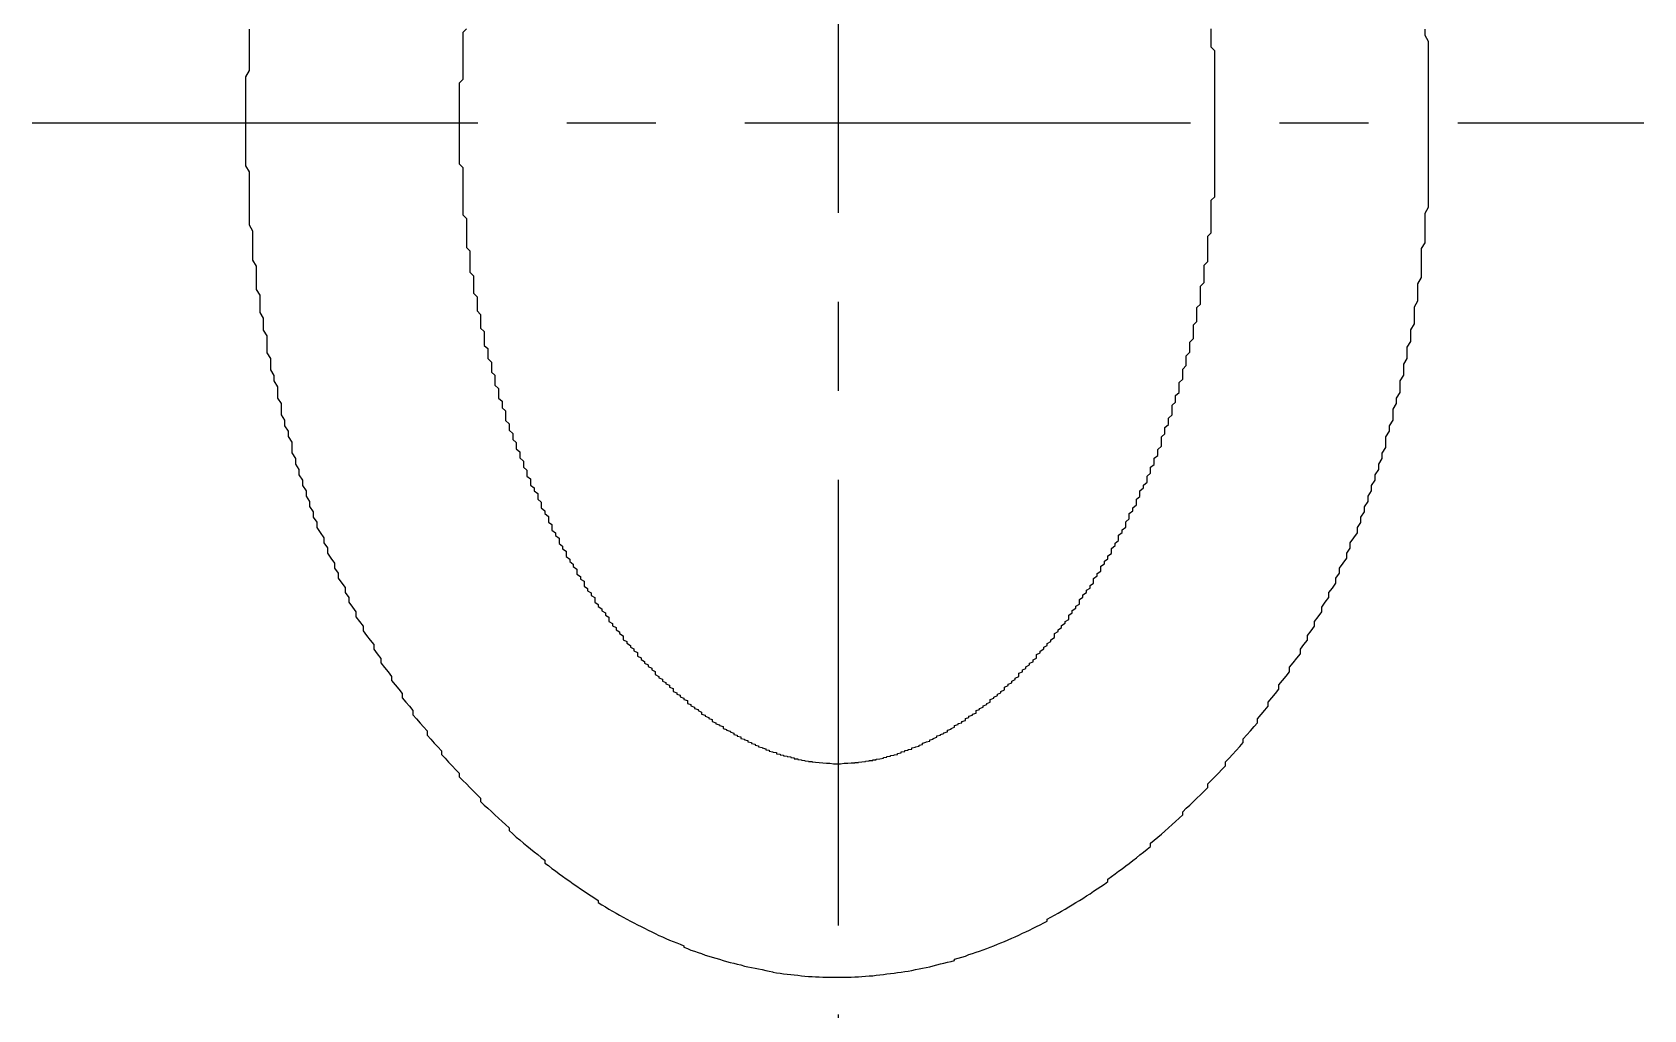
# Model space of a CAD drawing. Extents: x -134 to -27, y 11 to 71.
# Drawn here: x -120.109 to -115.588, y 37.166 to 39.91 of the extents above; entities that cross this region are included whole.
import ezdxf

# ---------------------------------------------------------------- set-up
doc = ezdxf.new("R2010")
doc.units = 0
doc.linetypes.add('CENTER', pattern=[2, 1.25, -0.25, 0.25, -0.25])
doc.layers.get('0').update_dxf_attribs({"linetype": 'CONTINUOUS'})
doc.layers.add('CENTER', color=1, linetype='CENTER')

msp = doc.modelspace()

# ---------------------------------------------------------------- linework, layer by layer
at = {"color": 3}
msp.add_polyline3d([(-119.5012, 39.9181, 0), (-119.5012, 39.9011, 0), (-119.5012, 39.8851, 0), (-119.5012, 39.8681, 0), (-119.5012, 39.8511, 0), (-119.5012, 39.8351, 0), (-119.5012, 39.8181, 0), (-119.5012, 39.8021, 0), (-119.5112, 39.7851, 0), (-119.5112, 39.7681, 0), (-119.5112, 39.7521, 0), (-119.5112, 39.7351, 0), (-119.5112, 39.7181, 0), (-119.5112, 39.7021, 0), (-119.5112, 39.6851, 0), (-119.5112, 39.6681, 0), (-119.5112, 39.6521, 0), (-119.5112, 39.6351, 0), (-119.5112, 39.6181, 0), (-119.5112, 39.6021, 0), (-119.5112, 39.5851, 0), (-119.5112, 39.5681, 0), (-119.5112, 39.5521, 0), (-119.5112, 39.5351, 0), (-119.5012, 39.5181, 0), (-119.5012, 39.5021, 0), (-119.5012, 39.4851, 0), (-119.5012, 39.4681, 0), (-119.5012, 39.4521, 0), (-119.5012, 39.4351, 0), (-119.5012, 39.4191, 0), (-119.5012, 39.4021, 0), (-119.5012, 39.3851, 0), (-119.5012, 39.3691, 0), (-119.4912, 39.3521, 0), (-119.4912, 39.3361, 0), (-119.4912, 39.3191, 0), (-119.4912, 39.3031, 0), (-119.4912, 39.2861, 0), (-119.4912, 39.2701, 0), (-119.4812, 39.2531, 0), (-119.4812, 39.2371, 0), (-119.4812, 39.2211, 0), (-119.4812, 39.2041, 0), (-119.4812, 39.1881, 0), (-119.4712, 39.1721, 0), (-119.4712, 39.1551, 0), (-119.4712, 39.1391, 0), (-119.4712, 39.1231, 0), (-119.4612, 39.1071, 0), (-119.4612, 39.0911, 0), (-119.4612, 39.0741, 0), (-119.4512, 39.0581, 0), (-119.4512, 39.0421, 0), (-119.4512, 39.0261, 0), (-119.4512, 39.0101, 0), (-119.4412, 38.9941, 0), (-119.4412, 38.9781, 0), (-119.4412, 38.9621, 0), (-119.4312, 38.9461, 0), (-119.4312, 38.9311, 0), (-119.4212, 38.9151, 0), (-119.4212, 38.8991, 0), (-119.4212, 38.8831, 0), (-119.4112, 38.8681, 0), (-119.4112, 38.8521, 0), (-119.4112, 38.8361, 0), (-119.4012, 38.8211, 0), (-119.4012, 38.8051, 0), (-119.3912, 38.7901, 0), (-119.3912, 38.7751, 0), (-119.3812, 38.7591, 0), (-119.3812, 38.7441, 0), (-119.3812, 38.7291, 0), (-119.3712, 38.7131, 0), (-119.3712, 38.6981, 0), (-119.3612, 38.6831, 0), (-119.3612, 38.6681, 0), (-119.3512, 38.6531, 0), (-119.3512, 38.6381, 0), (-119.3412, 38.6231, 0), (-119.3412, 38.6081, 0), (-119.3312, 38.5931, 0), (-119.3312, 38.5791, 0), (-119.3212, 38.5641, 0), (-119.3212, 38.5491, 0), (-119.3112, 38.5351, 0), (-119.3112, 38.5201, 0), (-119.3012, 38.5061, 0), (-119.2912, 38.4911, 0), (-119.2912, 38.4771, 0), (-119.2812, 38.4631, 0), (-119.2812, 38.4481, 0), (-119.2712, 38.4341, 0), (-119.2612, 38.4201, 0), (-119.2612, 38.4061, 0), (-119.2512, 38.3921, 0), (-119.2512, 38.3781, 0), (-119.2412, 38.3641, 0), (-119.2312, 38.3511, 0), (-119.2312, 38.3371, 0), (-119.2212, 38.3231, 0), (-119.2212, 38.3101, 0), (-119.2112, 38.2961, 0), (-119.2012, 38.2831, 0), (-119.2012, 38.2691, 0), (-119.1912, 38.2561, 0), (-119.1812, 38.2431, 0), (-119.1812, 38.2301, 0), (-119.1712, 38.2171, 0), (-119.1612, 38.2041, 0), (-119.1512, 38.1911, 0), (-119.1512, 38.1781, 0), (-119.1412, 38.1651, 0), (-119.1312, 38.1521, 0), (-119.1312, 38.1401, 0), (-119.1212, 38.1271, 0), (-119.1112, 38.1151, 0), (-119.1012, 38.1021, 0), (-119.1012, 38.0901, 0), (-119.0912, 38.0781, 0), (-119.0812, 38.0661, 0), (-119.0712, 38.0541, 0), (-119.0712, 38.0421, 0), (-119.0612, 38.0301, 0), (-119.0512, 38.0181, 0), (-119.0412, 38.0061, 0), (-119.0412, 37.9941, 0), (-119.0312, 37.9831, 0), (-119.0212, 37.9711, 0), (-119.0112, 37.9601, 0), (-119.0012, 37.9491, 0), (-119.0012, 37.9371, 0), (-118.9912, 37.9261, 0), (-118.9812, 37.9151, 0), (-118.9712, 37.9041, 0), (-118.9612, 37.8931, 0), (-118.9612, 37.8831, 0), (-118.9512, 37.8721, 0), (-118.9412, 37.8611, 0), (-118.9312, 37.8511, 0), (-118.9212, 37.8401, 0), (-118.9112, 37.8301, 0), (-118.9112, 37.8201, 0), (-118.9012, 37.8101, 0), (-118.8912, 37.8001, 0), (-118.8812, 37.7901, 0), (-118.8712, 37.7801, 0), (-118.8612, 37.7701, 0), (-118.8512, 37.7601, 0), (-118.8512, 37.7511, 0), (-118.8412, 37.7411, 0), (-118.8312, 37.7321, 0), (-118.8212, 37.7231, 0), (-118.8112, 37.7131, 0), (-118.8012, 37.7041, 0), (-118.7912, 37.6951, 0), (-118.7812, 37.6861, 0), (-118.7712, 37.6771, 0), (-118.7712, 37.6691, 0), (-118.7612, 37.6601, 0), (-118.7512, 37.6511, 0), (-118.7412, 37.6431, 0), (-118.7312, 37.6341, 0), (-118.7212, 37.6261, 0), (-118.7112, 37.6181, 0), (-118.7012, 37.6101, 0), (-118.6912, 37.6021, 0), (-118.6812, 37.5941, 0), (-118.6712, 37.5861, 0), (-118.6712, 37.5781, 0), (-118.6612, 37.5711, 0), (-118.6512, 37.5631, 0), (-118.6412, 37.5561, 0), (-118.6312, 37.5481, 0), (-118.6212, 37.5411, 0), (-118.6112, 37.5341, 0), (-118.6012, 37.5271, 0), (-118.5912, 37.5201, 0), (-118.5812, 37.5131, 0), (-118.5712, 37.5061, 0), (-118.5612, 37.4991, 0), (-118.5512, 37.4931, 0), (-118.5412, 37.4861, 0), (-118.5312, 37.4801, 0), (-118.5212, 37.4731, 0), (-118.5212, 37.4671, 0), (-118.5112, 37.4611, 0), (-118.5012, 37.4551, 0), (-118.4912, 37.4491, 0), (-118.4812, 37.4431, 0), (-118.4712, 37.4371, 0), (-118.4612, 37.4321, 0), (-118.4512, 37.4261, 0), (-118.4412, 37.4211, 0), (-118.4312, 37.4151, 0), (-118.4212, 37.4101, 0), (-118.4112, 37.4051, 0), (-118.4012, 37.4001, 0), (-118.3912, 37.3951, 0), (-118.3812, 37.3901, 0), (-118.3712, 37.3851, 0), (-118.3612, 37.3801, 0), (-118.3512, 37.3751, 0), (-118.3412, 37.3711, 0), (-118.3312, 37.3661, 0), (-118.3212, 37.3621, 0), (-118.3112, 37.3581, 0), (-118.3012, 37.3541, 0), (-118.2912, 37.3501, 0), (-118.2812, 37.3461, 0), (-118.2812, 37.3421, 0), (-118.2712, 37.3381, 0), (-118.2612, 37.3341, 0), (-118.2512, 37.3311, 0), (-118.2412, 37.3271, 0), (-118.2312, 37.3241, 0), (-118.2212, 37.3201, 0), (-118.2112, 37.3171, 0), (-118.2012, 37.3141, 0), (-118.1912, 37.3111, 0), (-118.1812, 37.3081, 0), (-118.1712, 37.3051, 0), (-118.1612, 37.3021, 0), (-118.1512, 37.2991, 0), (-118.1412, 37.2971, 0), (-118.1312, 37.2941, 0), (-118.1212, 37.2921, 0), (-118.1112, 37.2891, 0), (-118.1012, 37.2871, 0), (-118.0912, 37.2851, 0), (-118.0812, 37.2831, 0), (-118.0712, 37.2811, 0), (-118.0612, 37.2791, 0), (-118.0512, 37.2771, 0), (-118.0412, 37.2751, 0), (-118.0312, 37.2731, 0), (-118.0312, 37.2721, 0), (-118.0212, 37.2701, 0), (-118.0112, 37.2691, 0), (-118.0012, 37.2671, 0), (-117.9912, 37.2661, 0), (-117.9812, 37.2651, 0), (-117.9712, 37.2641, 0), (-117.9612, 37.2631, 0), (-117.9512, 37.2621, 0), (-117.9412, 37.2611, 0), (-117.9312, 37.2601, 0), (-117.9212, 37.2601, 0), (-117.9112, 37.2591, 0), (-117.9012, 37.2591, 0), (-117.8912, 37.2581, 0), (-117.8812, 37.2581, 0), (-117.8712, 37.2581, 0), (-117.8612, 37.2581, 0), (-117.8512, 37.2581, 0), (-117.8412, 37.2581, 0), (-117.8312, 37.2581, 0), (-117.8212, 37.2581, 0), (-117.8112, 37.2581, 0), (-117.8012, 37.2591, 0), (-117.7912, 37.2591, 0), (-117.7912, 37.2591, 0), (-117.7812, 37.2601, 0), (-117.7712, 37.2611, 0), (-117.7612, 37.2621, 0), (-117.7512, 37.2621, 0), (-117.7412, 37.2631, 0), (-117.7312, 37.2641, 0), (-117.7212, 37.2651, 0), (-117.7112, 37.2671, 0), (-117.7012, 37.2681, 0), (-117.6912, 37.2691, 0), (-117.6812, 37.2711, 0), (-117.6712, 37.2721, 0), (-117.6612, 37.2741, 0), (-117.6512, 37.2751, 0), (-117.6412, 37.2771, 0), (-117.6312, 37.2791, 0), (-117.6212, 37.2811, 0), (-117.6112, 37.2831, 0), (-117.6012, 37.2851, 0), (-117.5912, 37.2871, 0), (-117.5812, 37.2901, 0), (-117.5712, 37.2921, 0), (-117.5612, 37.2951, 0), (-117.5512, 37.2971, 0), (-117.5412, 37.3001, 0), (-117.5312, 37.3021, 0), (-117.5212, 37.3051, 0), (-117.5212, 37.3081, 0), (-117.5112, 37.3111, 0), (-117.5012, 37.3141, 0), (-117.4912, 37.3171, 0), (-117.4812, 37.3211, 0), (-117.4712, 37.3241, 0), (-117.4612, 37.3281, 0), (-117.4512, 37.3311, 0), (-117.4412, 37.3351, 0), (-117.4312, 37.3381, 0), (-117.4212, 37.3421, 0), (-117.4112, 37.3461, 0), (-117.4012, 37.3501, 0), (-117.3912, 37.3541, 0), (-117.3812, 37.3581, 0), (-117.3712, 37.3631, 0), (-117.3612, 37.3671, 0), (-117.3512, 37.3711, 0), (-117.3412, 37.3761, 0), (-117.3312, 37.3811, 0), (-117.3212, 37.3851, 0), (-117.3112, 37.3901, 0), (-117.3012, 37.3951, 0), (-117.2912, 37.4001, 0), (-117.2812, 37.4051, 0), (-117.2712, 37.4101, 0), (-117.2612, 37.4151, 0), (-117.2612, 37.4211, 0), (-117.2512, 37.4261, 0), (-117.2412, 37.4321, 0), (-117.2312, 37.4371, 0), (-117.2212, 37.4431, 0), (-117.2112, 37.4491, 0), (-117.2012, 37.4551, 0), (-117.1912, 37.4611, 0), (-117.1812, 37.4671, 0), (-117.1712, 37.4731, 0), (-117.1612, 37.4791, 0), (-117.1512, 37.4861, 0), (-117.1412, 37.4921, 0), (-117.1312, 37.4991, 0), (-117.1212, 37.5061, 0), (-117.1112, 37.5121, 0), (-117.1012, 37.5191, 0), (-117.0912, 37.5261, 0), (-117.0912, 37.5331, 0), (-117.0812, 37.5401, 0), (-117.0712, 37.5481, 0), (-117.0612, 37.5551, 0), (-117.0512, 37.5621, 0), (-117.0412, 37.5701, 0), (-117.0312, 37.5771, 0), (-117.0212, 37.5851, 0), (-117.0112, 37.5931, 0), (-117.0012, 37.6011, 0), (-116.9912, 37.6091, 0), (-116.9812, 37.6171, 0), (-116.9712, 37.6251, 0), (-116.9712, 37.6341, 0), (-116.9612, 37.6421, 0), (-116.9512, 37.6511, 0), (-116.9412, 37.6591, 0), (-116.9312, 37.6681, 0), (-116.9212, 37.6771, 0), (-116.9112, 37.6861, 0), (-116.9012, 37.6951, 0), (-116.8912, 37.7041, 0), (-116.8812, 37.7131, 0), (-116.8812, 37.7221, 0), (-116.8712, 37.7321, 0), (-116.8612, 37.7411, 0), (-116.8512, 37.7511, 0), (-116.8412, 37.7601, 0), (-116.8312, 37.7701, 0), (-116.8212, 37.7801, 0), (-116.8112, 37.7901, 0), (-116.8112, 37.8001, 0), (-116.8012, 37.8101, 0), (-116.7912, 37.8201, 0), (-116.7812, 37.8301, 0), (-116.7712, 37.8411, 0), (-116.7612, 37.8511, 0), (-116.7612, 37.8621, 0), (-116.7512, 37.8721, 0), (-116.7412, 37.8831, 0), (-116.7312, 37.8941, 0), (-116.7212, 37.9051, 0), (-116.7112, 37.9161, 0), (-116.7112, 37.9271, 0), (-116.7012, 37.9381, 0), (-116.6912, 37.9491, 0), (-116.6812, 37.9611, 0), (-116.6712, 37.9721, 0), (-116.6712, 37.9831, 0), (-116.6612, 37.9951, 0), (-116.6512, 38.0071, 0), (-116.6412, 38.0181, 0), (-116.6412, 38.0301, 0), (-116.6312, 38.0421, 0), (-116.6212, 38.0541, 0), (-116.6112, 38.0661, 0), (-116.6112, 38.0781, 0), (-116.6012, 38.0901, 0), (-116.5912, 38.1031, 0), (-116.5812, 38.1151, 0), (-116.5812, 38.1281, 0), (-116.5712, 38.1401, 0), (-116.5612, 38.1531, 0), (-116.5512, 38.1651, 0), (-116.5512, 38.1781, 0), (-116.5412, 38.1911, 0), (-116.5312, 38.2041, 0), (-116.5312, 38.2171, 0), (-116.5212, 38.2301, 0), (-116.5112, 38.2431, 0), (-116.5112, 38.2561, 0), (-116.5012, 38.2691, 0), (-116.4912, 38.2831, 0), (-116.4912, 38.2961, 0), (-116.4812, 38.3101, 0), (-116.4712, 38.3231, 0), (-116.4712, 38.3371, 0), (-116.4612, 38.3501, 0), (-116.4512, 38.3641, 0), (-116.4512, 38.3781, 0), (-116.4412, 38.3921, 0), (-116.4412, 38.4061, 0), (-116.4312, 38.4201, 0), (-116.4212, 38.4341, 0), (-116.4212, 38.4481, 0), (-116.4112, 38.4621, 0), (-116.4112, 38.4771, 0), (-116.4012, 38.4911, 0), (-116.3912, 38.5051, 0), (-116.3912, 38.5201, 0), (-116.3812, 38.5341, 0), (-116.3812, 38.5491, 0), (-116.3712, 38.5641, 0), (-116.3712, 38.5781, 0), (-116.3612, 38.5931, 0), (-116.3612, 38.6081, 0), (-116.3512, 38.6231, 0), (-116.3512, 38.6381, 0), (-116.3412, 38.6531, 0), (-116.3412, 38.6681, 0), (-116.3312, 38.6831, 0), (-116.3312, 38.6981, 0), (-116.3212, 38.7131, 0), (-116.3212, 38.7281, 0), (-116.3112, 38.7441, 0), (-116.3112, 38.7591, 0), (-116.3112, 38.7741, 0), (-116.3012, 38.7901, 0), (-116.3012, 38.8051, 0), (-116.2912, 38.8211, 0), (-116.2912, 38.8361, 0), (-116.2912, 38.8521, 0), (-116.2812, 38.8681, 0), (-116.2812, 38.8831, 0), (-116.2712, 38.8991, 0), (-116.2712, 38.9151, 0), (-116.2712, 38.9311, 0), (-116.2612, 38.9471, 0), (-116.2612, 38.9621, 0), (-116.2612, 38.9781, 0), (-116.2512, 38.9941, 0), (-116.2512, 39.0101, 0), (-116.2512, 39.0261, 0), (-116.2412, 39.0421, 0), (-116.2412, 39.0581, 0), (-116.2412, 39.0751, 0), (-116.2312, 39.0911, 0), (-116.2312, 39.1071, 0), (-116.2312, 39.1231, 0), (-116.2312, 39.1391, 0), (-116.2212, 39.1561, 0), (-116.2212, 39.1721, 0), (-116.2212, 39.1881, 0), (-116.2212, 39.2041, 0), (-116.2112, 39.2211, 0), (-116.2112, 39.2371, 0), (-116.2112, 39.2541, 0), (-116.2112, 39.2701, 0), (-116.2112, 39.2861, 0), (-116.2112, 39.3031, 0), (-116.2012, 39.3191, 0), (-116.2012, 39.3361, 0), (-116.2012, 39.3521, 0), (-116.2012, 39.3691, 0), (-116.2012, 39.3861, 0), (-116.2012, 39.4021, 0), (-116.1912, 39.4191, 0), (-116.1912, 39.4351, 0), (-116.1912, 39.4521, 0), (-116.1912, 39.4681, 0), (-116.1912, 39.4851, 0), (-116.1912, 39.5021, 0), (-116.1912, 39.5181, 0), (-116.1912, 39.5351, 0), (-116.1912, 39.5521, 0), (-116.1912, 39.5681, 0), (-116.1912, 39.5851, 0), (-116.1912, 39.6021, 0), (-116.1912, 39.6181, 0), (-116.1912, 39.6351, 0), (-116.1912, 39.6521, 0), (-116.1912, 39.6681, 0), (-116.1912, 39.6851, 0), (-116.1912, 39.7021, 0), (-116.1912, 39.7181, 0), (-116.1912, 39.7351, 0), (-116.1912, 39.7521, 0), (-116.1912, 39.7681, 0), (-116.1912, 39.7851, 0), (-116.1912, 39.8011, 0), (-116.1912, 39.8181, 0), (-116.1912, 39.8351, 0), (-116.1912, 39.8511, 0), (-116.1912, 39.8681, 0), (-116.1912, 39.8841, 0), (-116.2012, 39.9011, 0), (-116.2012, 39.9181, 0)], dxfattribs=at)
at = {"color": 7}
msp.add_polyline3d([(-118.8912, 39.9191, 0), (-118.9012, 39.9091, 0), (-118.9012, 39.8991, 0), (-118.9012, 39.8891, 0), (-118.9012, 39.8791, 0), (-118.9012, 39.8691, 0), (-118.9012, 39.8591, 0), (-118.9012, 39.8481, 0), (-118.9012, 39.8381, 0), (-118.9012, 39.8281, 0), (-118.9012, 39.8181, 0), (-118.9012, 39.8081, 0), (-118.9012, 39.7971, 0), (-118.9012, 39.7871, 0), (-118.9012, 39.7771, 0), (-118.9112, 39.7671, 0), (-118.9112, 39.7561, 0), (-118.9112, 39.7461, 0), (-118.9112, 39.7361, 0), (-118.9112, 39.7261, 0), (-118.9112, 39.7151, 0), (-118.9112, 39.7051, 0), (-118.9112, 39.6951, 0), (-118.9112, 39.6841, 0), (-118.9112, 39.6741, 0), (-118.9112, 39.6641, 0), (-118.9112, 39.6541, 0), (-118.9112, 39.6431, 0), (-118.9112, 39.6331, 0), (-118.9112, 39.6231, 0), (-118.9112, 39.6121, 0), (-118.9112, 39.6021, 0), (-118.9112, 39.5921, 0), (-118.9112, 39.5821, 0), (-118.9112, 39.5711, 0), (-118.9112, 39.5611, 0), (-118.9112, 39.5511, 0), (-118.9112, 39.5401, 0), (-118.9012, 39.5301, 0), (-118.9012, 39.5201, 0), (-118.9012, 39.5101, 0), (-118.9012, 39.4991, 0), (-118.9012, 39.4891, 0), (-118.9012, 39.4791, 0), (-118.9012, 39.4691, 0), (-118.9012, 39.4581, 0), (-118.9012, 39.4481, 0), (-118.9012, 39.4381, 0), (-118.9012, 39.4281, 0), (-118.9012, 39.4181, 0), (-118.9012, 39.4071, 0), (-118.9012, 39.3971, 0), (-118.8912, 39.3871, 0), (-118.8912, 39.3771, 0), (-118.8912, 39.3671, 0), (-118.8912, 39.3571, 0), (-118.8912, 39.3461, 0), (-118.8912, 39.3361, 0), (-118.8912, 39.3261, 0), (-118.8912, 39.3161, 0), (-118.8912, 39.3061, 0), (-118.8812, 39.2961, 0), (-118.8812, 39.2861, 0), (-118.8812, 39.2761, 0), (-118.8812, 39.2661, 0), (-118.8812, 39.2561, 0), (-118.8812, 39.2461, 0), (-118.8812, 39.2361, 0), (-118.8712, 39.2261, 0), (-118.8712, 39.2161, 0), (-118.8712, 39.2061, 0), (-118.8712, 39.1961, 0), (-118.8712, 39.1871, 0), (-118.8712, 39.1771, 0), (-118.8612, 39.1671, 0), (-118.8612, 39.1571, 0), (-118.8612, 39.1471, 0), (-118.8612, 39.1371, 0), (-118.8612, 39.1281, 0), (-118.8512, 39.1181, 0), (-118.8512, 39.1081, 0), (-118.8512, 39.0991, 0), (-118.8512, 39.0891, 0), (-118.8512, 39.0791, 0), (-118.8412, 39.0701, 0), (-118.8412, 39.0601, 0), (-118.8412, 39.0511, 0), (-118.8412, 39.0411, 0), (-118.8412, 39.0311, 0), (-118.8312, 39.0221, 0), (-118.8312, 39.0121, 0), (-118.8312, 39.0031, 0), (-118.8312, 38.9941, 0), (-118.8212, 38.9841, 0), (-118.8212, 38.9751, 0), (-118.8212, 38.9661, 0), (-118.8212, 38.9561, 0), (-118.8112, 38.9471, 0), (-118.8112, 38.9381, 0), (-118.8112, 38.9281, 0), (-118.8112, 38.9191, 0), (-118.8012, 38.9101, 0), (-118.8012, 38.9011, 0), (-118.8012, 38.8921, 0), (-118.8012, 38.8831, 0), (-118.7912, 38.8741, 0), (-118.7912, 38.8651, 0), (-118.7912, 38.8561, 0), (-118.7812, 38.8471, 0), (-118.7812, 38.8381, 0), (-118.7812, 38.8291, 0), (-118.7812, 38.8201, 0), (-118.7712, 38.8111, 0), (-118.7712, 38.8021, 0), (-118.7712, 38.7931, 0), (-118.7612, 38.7841, 0), (-118.7612, 38.7761, 0), (-118.7612, 38.7671, 0), (-118.7512, 38.7581, 0), (-118.7512, 38.7491, 0), (-118.7512, 38.7411, 0), (-118.7412, 38.7321, 0), (-118.7412, 38.7241, 0), (-118.7412, 38.7151, 0), (-118.7312, 38.7061, 0), (-118.7312, 38.6981, 0), (-118.7312, 38.6891, 0), (-118.7212, 38.6811, 0), (-118.7212, 38.6731, 0), (-118.7212, 38.6641, 0), (-118.7112, 38.6561, 0), (-118.7112, 38.6481, 0), (-118.7112, 38.6391, 0), (-118.7012, 38.6311, 0), (-118.7012, 38.6231, 0), (-118.6912, 38.6151, 0), (-118.6912, 38.6071, 0), (-118.6912, 38.5991, 0), (-118.6812, 38.5911, 0), (-118.6812, 38.5831, 0), (-118.6812, 38.5751, 0), (-118.6712, 38.5671, 0), (-118.6712, 38.5591, 0), (-118.6612, 38.5511, 0), (-118.6612, 38.5431, 0), (-118.6612, 38.5351, 0), (-118.6512, 38.5281, 0), (-118.6512, 38.5201, 0), (-118.6512, 38.5121, 0), (-118.6412, 38.5051, 0), (-118.6412, 38.4971, 0), (-118.6312, 38.4901, 0), (-118.6312, 38.4821, 0), (-118.6312, 38.4751, 0), (-118.6212, 38.4671, 0), (-118.6212, 38.4601, 0), (-118.6112, 38.4531, 0), (-118.6112, 38.4451, 0), (-118.6112, 38.4381, 0), (-118.6012, 38.4311, 0), (-118.6012, 38.4241, 0), (-118.5912, 38.4171, 0), (-118.5912, 38.4101, 0), (-118.5812, 38.4031, 0), (-118.5812, 38.3961, 0), (-118.5812, 38.3891, 0), (-118.5712, 38.3821, 0), (-118.5712, 38.3751, 0), (-118.5612, 38.3691, 0), (-118.5612, 38.3621, 0), (-118.5612, 38.3551, 0), (-118.5512, 38.3491, 0), (-118.5512, 38.3421, 0), (-118.5412, 38.3361, 0), (-118.5412, 38.3291, 0), (-118.5312, 38.3231, 0), (-118.5312, 38.3171, 0), (-118.5312, 38.3101, 0), (-118.5212, 38.3041, 0), (-118.5212, 38.2981, 0), (-118.5112, 38.2921, 0), (-118.5112, 38.2861, 0), (-118.5012, 38.2801, 0), (-118.5012, 38.2741, 0), (-118.4912, 38.2681, 0), (-118.4912, 38.2621, 0), (-118.4912, 38.2561, 0), (-118.4812, 38.2501, 0), (-118.4812, 38.2441, 0), (-118.4712, 38.2391, 0), (-118.4712, 38.2331, 0), (-118.4612, 38.2271, 0), (-118.4612, 38.2221, 0), (-118.4512, 38.2161, 0), (-118.4512, 38.2111, 0), (-118.4512, 38.2051, 0), (-118.4412, 38.2001, 0), (-118.4412, 38.1951, 0), (-118.4312, 38.1891, 0), (-118.4312, 38.1841, 0), (-118.4212, 38.1791, 0), (-118.4212, 38.1741, 0), (-118.4112, 38.1691, 0), (-118.4112, 38.1641, 0), (-118.4112, 38.1591, 0), (-118.4012, 38.1541, 0), (-118.4012, 38.1491, 0), (-118.3912, 38.1441, 0), (-118.3912, 38.1391, 0), (-118.3812, 38.1341, 0), (-118.3812, 38.1301, 0), (-118.3712, 38.1251, 0), (-118.3712, 38.1201, 0), (-118.3612, 38.1161, 0), (-118.3612, 38.1111, 0), (-118.3612, 38.1071, 0), (-118.3512, 38.1021, 0), (-118.3512, 38.0981, 0), (-118.3412, 38.0941, 0), (-118.3412, 38.0891, 0), (-118.3312, 38.0851, 0), (-118.3312, 38.0811, 0), (-118.3212, 38.0771, 0), (-118.3212, 38.0721, 0), (-118.3112, 38.0681, 0), (-118.3112, 38.0641, 0), (-118.3112, 38.0601, 0), (-118.3012, 38.0561, 0), (-118.3012, 38.0521, 0), (-118.2912, 38.0491, 0), (-118.2912, 38.0451, 0), (-118.2812, 38.0411, 0), (-118.2812, 38.0371, 0), (-118.2712, 38.0341, 0), (-118.2712, 38.0301, 0), (-118.2712, 38.0261, 0), (-118.2612, 38.0231, 0), (-118.2612, 38.0191, 0), (-118.2512, 38.0161, 0), (-118.2512, 38.0121, 0), (-118.2412, 38.0091, 0), (-118.2412, 38.0061, 0), (-118.2312, 38.0021, 0), (-118.2312, 37.9991, 0), (-118.2312, 37.9961, 0), (-118.2212, 37.9931, 0), (-118.2212, 37.9901, 0), (-118.2112, 37.9871, 0), (-118.2112, 37.9841, 0), (-118.2012, 37.9811, 0), (-118.2012, 37.9781, 0), (-118.2012, 37.9751, 0), (-118.1912, 37.9721, 0), (-118.1912, 37.9691, 0), (-118.1812, 37.9661, 0), (-118.1812, 37.9641, 0), (-118.1712, 37.9611, 0), (-118.1712, 37.9581, 0), (-118.1712, 37.9561, 0), (-118.1612, 37.9531, 0), (-118.1612, 37.9511, 0), (-118.1512, 37.9481, 0), (-118.1512, 37.9461, 0), (-118.1412, 37.9431, 0), (-118.1412, 37.9411, 0), (-118.1412, 37.9391, 0), (-118.1312, 37.9371, 0), (-118.1312, 37.9341, 0), (-118.1212, 37.9321, 0), (-118.1212, 37.9301, 0), (-118.1212, 37.9281, 0), (-118.1112, 37.9261, 0), (-118.1112, 37.9241, 0), (-118.1012, 37.9221, 0), (-118.1012, 37.9201, 0), (-118.1012, 37.9181, 0), (-118.0912, 37.9161, 0), (-118.0912, 37.9141, 0), (-118.0812, 37.9121, 0), (-118.0812, 37.9101, 0), (-118.0812, 37.9091, 0), (-118.0712, 37.9071, 0), (-118.0712, 37.9051, 0), (-118.0712, 37.9041, 0), (-118.0612, 37.9021, 0), (-118.0612, 37.9011, 0), (-118.0512, 37.8991, 0), (-118.0512, 37.8971, 0), (-118.0512, 37.8961, 0), (-118.0412, 37.8951, 0), (-118.0412, 37.8931, 0), (-118.0412, 37.8921, 0), (-118.0312, 37.8901, 0), (-118.0312, 37.8891, 0), (-118.0212, 37.8881, 0), (-118.0212, 37.8871, 0), (-118.0212, 37.8851, 0), (-118.0112, 37.8841, 0), (-118.0112, 37.8831, 0), (-118.0112, 37.8821, 0), (-118.0012, 37.8811, 0), (-118.0012, 37.8801, 0), (-118.0012, 37.8791, 0), (-117.9912, 37.8781, 0), (-117.9912, 37.8771, 0), (-117.9812, 37.8761, 0), (-117.9812, 37.8751, 0), (-117.9812, 37.8741, 0), (-117.9712, 37.8731, 0), (-117.9712, 37.8721, 0), (-117.9712, 37.8711, 0), (-117.9612, 37.8711, 0), (-117.9612, 37.8701, 0), (-117.9612, 37.8691, 0), (-117.9512, 37.8681, 0), (-117.9512, 37.8681, 0), (-117.9512, 37.8671, 0), (-117.9412, 37.8661, 0), (-117.9412, 37.8661, 0), (-117.9412, 37.8651, 0), (-117.9312, 37.8641, 0), (-117.9312, 37.8641, 0), (-117.9312, 37.8631, 0), (-117.9212, 37.8631, 0), (-117.9212, 37.8621, 0), (-117.9212, 37.8621, 0), (-117.9112, 37.8611, 0), (-117.9112, 37.8611, 0), (-117.9112, 37.8611, 0), (-117.9012, 37.8601, 0), (-117.9012, 37.8601, 0), (-117.9012, 37.8601, 0), (-117.8912, 37.8591, 0), (-117.8912, 37.8591, 0), (-117.8912, 37.8591, 0), (-117.8812, 37.8581, 0), (-117.8812, 37.8581, 0), (-117.8812, 37.8581, 0), (-117.8712, 37.8581, 0), (-117.8712, 37.8581, 0), (-117.8712, 37.8581, 0), (-117.8612, 37.8571, 0), (-117.8612, 37.8571, 0), (-117.8612, 37.8571, 0), (-117.8512, 37.8571, 0), (-117.8512, 37.8571, 0), (-117.8512, 37.8571, 0), (-117.8412, 37.8571, 0), (-117.8412, 37.8571, 0), (-117.8412, 37.8571, 0), (-117.8312, 37.8581, 0), (-117.8312, 37.8581, 0), (-117.8312, 37.8581, 0), (-117.8212, 37.8581, 0), (-117.8212, 37.8581, 0), (-117.8212, 37.8581, 0), (-117.8112, 37.8591, 0), (-117.8112, 37.8591, 0), (-117.8112, 37.8591, 0), (-117.8012, 37.8591, 0), (-117.8012, 37.8601, 0), (-117.8012, 37.8601, 0), (-117.7912, 37.8601, 0), (-117.7912, 37.8611, 0), (-117.7912, 37.8611, 0), (-117.7812, 37.8621, 0), (-117.7812, 37.8621, 0), (-117.7812, 37.8621, 0), (-117.7712, 37.8631, 0), (-117.7712, 37.8631, 0), (-117.7712, 37.8641, 0), (-117.7612, 37.8651, 0), (-117.7612, 37.8651, 0), (-117.7612, 37.8661, 0), (-117.7512, 37.8661, 0), (-117.7512, 37.8671, 0), (-117.7512, 37.8681, 0), (-117.7412, 37.8681, 0), (-117.7412, 37.8691, 0), (-117.7412, 37.8701, 0), (-117.7312, 37.8711, 0), (-117.7312, 37.8711, 0), (-117.7212, 37.8721, 0), (-117.7212, 37.8731, 0), (-117.7212, 37.8741, 0), (-117.7112, 37.8751, 0), (-117.7112, 37.8761, 0), (-117.7112, 37.8771, 0), (-117.7012, 37.8781, 0), (-117.7012, 37.8791, 0), (-117.7012, 37.8801, 0), (-117.6912, 37.8811, 0), (-117.6912, 37.8821, 0), (-117.6812, 37.8831, 0), (-117.6812, 37.8851, 0), (-117.6812, 37.8861, 0), (-117.6712, 37.8871, 0), (-117.6712, 37.8881, 0), (-117.6712, 37.8901, 0), (-117.6612, 37.8911, 0), (-117.6612, 37.8921, 0), (-117.6612, 37.8941, 0), (-117.6512, 37.8951, 0), (-117.6512, 37.8971, 0), (-117.6412, 37.8981, 0), (-117.6412, 37.9001, 0), (-117.6412, 37.9011, 0), (-117.6312, 37.9031, 0), (-117.6312, 37.9041, 0), (-117.6212, 37.9061, 0), (-117.6212, 37.9081, 0), (-117.6212, 37.9091, 0), (-117.6112, 37.9111, 0), (-117.6112, 37.9131, 0), (-117.6112, 37.9151, 0), (-117.6012, 37.9171, 0), (-117.6012, 37.9181, 0), (-117.5912, 37.9201, 0), (-117.5912, 37.9221, 0), (-117.5912, 37.9241, 0), (-117.5812, 37.9261, 0), (-117.5812, 37.9281, 0), (-117.5712, 37.9311, 0), (-117.5712, 37.9331, 0), (-117.5712, 37.9351, 0), (-117.5612, 37.9371, 0), (-117.5612, 37.9391, 0), (-117.5512, 37.9421, 0), (-117.5512, 37.9441, 0), (-117.5412, 37.9461, 0), (-117.5412, 37.9491, 0), (-117.5412, 37.9511, 0), (-117.5312, 37.9541, 0), (-117.5312, 37.9561, 0), (-117.5212, 37.9591, 0), (-117.5212, 37.9611, 0), (-117.5212, 37.9641, 0), (-117.5112, 37.9671, 0), (-117.5112, 37.9701, 0), (-117.5012, 37.9721, 0), (-117.5012, 37.9751, 0), (-117.4912, 37.9781, 0), (-117.4912, 37.9811, 0), (-117.4912, 37.9841, 0), (-117.4812, 37.9871, 0), (-117.4812, 37.9901, 0), (-117.4712, 37.9931, 0), (-117.4712, 37.9961, 0), (-117.4612, 37.9991, 0), (-117.4612, 38.0021, 0), (-117.4612, 38.0061, 0), (-117.4512, 38.0091, 0), (-117.4512, 38.0121, 0), (-117.4412, 38.0161, 0), (-117.4412, 38.0191, 0), (-117.4312, 38.0231, 0), (-117.4312, 38.0261, 0), (-117.4212, 38.0301, 0), (-117.4212, 38.0331, 0), (-117.4212, 38.0371, 0), (-117.4112, 38.0411, 0), (-117.4112, 38.0441, 0), (-117.4012, 38.0481, 0), (-117.4012, 38.0521, 0), (-117.3912, 38.0561, 0), (-117.3912, 38.0601, 0), (-117.3812, 38.0641, 0), (-117.3812, 38.0681, 0), (-117.3812, 38.0721, 0), (-117.3712, 38.0761, 0), (-117.3712, 38.0801, 0), (-117.3612, 38.0841, 0), (-117.3612, 38.0891, 0), (-117.3512, 38.0931, 0), (-117.3512, 38.0971, 0), (-117.3412, 38.1021, 0), (-117.3412, 38.1061, 0), (-117.3412, 38.1111, 0), (-117.3312, 38.1151, 0), (-117.3312, 38.1201, 0), (-117.3212, 38.1241, 0), (-117.3212, 38.1291, 0), (-117.3112, 38.1341, 0), (-117.3112, 38.1391, 0), (-117.3012, 38.1431, 0), (-117.3012, 38.1481, 0), (-117.2912, 38.1531, 0), (-117.2912, 38.1581, 0), (-117.2912, 38.1631, 0), (-117.2812, 38.1681, 0), (-117.2812, 38.1731, 0), (-117.2712, 38.1791, 0), (-117.2712, 38.1841, 0), (-117.2612, 38.1891, 0), (-117.2612, 38.1941, 0), (-117.2512, 38.2001, 0), (-117.2512, 38.2051, 0), (-117.2412, 38.2111, 0), (-117.2412, 38.2161, 0), (-117.2412, 38.2221, 0), (-117.2312, 38.2281, 0), (-117.2312, 38.2331, 0), (-117.2212, 38.2391, 0), (-117.2212, 38.2451, 0), (-117.2112, 38.2511, 0), (-117.2112, 38.2561, 0), (-117.2012, 38.2621, 0), (-117.2012, 38.2681, 0), (-117.2012, 38.2741, 0), (-117.1912, 38.2801, 0), (-117.1912, 38.2871, 0), (-117.1812, 38.2931, 0), (-117.1812, 38.2991, 0), (-117.1712, 38.3051, 0), (-117.1712, 38.3111, 0), (-117.1712, 38.3181, 0), (-117.1612, 38.3241, 0), (-117.1612, 38.3311, 0), (-117.1512, 38.3371, 0), (-117.1512, 38.3441, 0), (-117.1412, 38.3501, 0), (-117.1412, 38.3571, 0), (-117.1312, 38.3641, 0), (-117.1312, 38.3701, 0), (-117.1312, 38.3771, 0), (-117.1212, 38.3841, 0), (-117.1212, 38.3911, 0), (-117.1112, 38.3971, 0), (-117.1112, 38.4041, 0), (-117.1112, 38.4111, 0), (-117.1012, 38.4181, 0), (-117.1012, 38.4251, 0), (-117.0912, 38.4321, 0), (-117.0912, 38.4401, 0), (-117.0812, 38.4471, 0), (-117.0812, 38.4541, 0), (-117.0812, 38.4611, 0), (-117.0712, 38.4691, 0), (-117.0712, 38.4761, 0), (-117.0612, 38.4831, 0), (-117.0612, 38.4911, 0), (-117.0612, 38.4981, 0), (-117.0512, 38.5061, 0), (-117.0512, 38.5131, 0), (-117.0412, 38.5211, 0), (-117.0412, 38.5281, 0), (-117.0412, 38.5361, 0), (-117.0312, 38.5441, 0), (-117.0312, 38.5511, 0), (-117.0312, 38.5591, 0), (-117.0212, 38.5671, 0), (-117.0212, 38.5751, 0), (-117.0112, 38.5831, 0), (-117.0112, 38.5911, 0), (-117.0112, 38.5991, 0), (-117.0012, 38.6071, 0), (-117.0012, 38.6151, 0), (-117.0012, 38.6231, 0), (-116.9912, 38.6311, 0), (-116.9912, 38.6391, 0), (-116.9812, 38.6471, 0), (-116.9812, 38.6551, 0), (-116.9812, 38.6641, 0), (-116.9712, 38.6721, 0), (-116.9712, 38.6801, 0), (-116.9712, 38.6891, 0), (-116.9612, 38.6971, 0), (-116.9612, 38.7051, 0), (-116.9612, 38.7141, 0), (-116.9512, 38.7221, 0), (-116.9512, 38.7311, 0), (-116.9512, 38.7391, 0), (-116.9412, 38.7481, 0), (-116.9412, 38.7571, 0), (-116.9412, 38.7651, 0), (-116.9412, 38.7741, 0), (-116.9312, 38.7831, 0), (-116.9312, 38.7911, 0), (-116.9312, 38.8001, 0), (-116.9212, 38.8091, 0), (-116.9212, 38.8181, 0), (-116.9212, 38.8271, 0), (-116.9112, 38.8361, 0), (-116.9112, 38.8451, 0), (-116.9112, 38.8541, 0), (-116.9112, 38.8631, 0), (-116.9012, 38.8721, 0), (-116.9012, 38.8811, 0), (-116.9012, 38.8901, 0), (-116.8912, 38.8991, 0), (-116.8912, 38.9081, 0), (-116.8912, 38.9181, 0), (-116.8912, 38.9271, 0), (-116.8812, 38.9361, 0), (-116.8812, 38.9461, 0), (-116.8812, 38.9551, 0), (-116.8812, 38.9641, 0), (-116.8712, 38.9741, 0), (-116.8712, 38.9831, 0), (-116.8712, 38.9931, 0), (-116.8712, 39.0021, 0), (-116.8612, 39.0121, 0), (-116.8612, 39.0211, 0), (-116.8612, 39.0311, 0), (-116.8612, 39.0401, 0), (-116.8512, 39.0501, 0), (-116.8512, 39.0601, 0), (-116.8512, 39.0691, 0), (-116.8512, 39.0791, 0), (-116.8512, 39.0891, 0), (-116.8412, 39.0981, 0), (-116.8412, 39.1081, 0), (-116.8412, 39.1181, 0), (-116.8412, 39.1281, 0), (-116.8412, 39.1371, 0), (-116.8312, 39.1471, 0), (-116.8312, 39.1571, 0), (-116.8312, 39.1671, 0), (-116.8312, 39.1771, 0), (-116.8312, 39.1871, 0), (-116.8312, 39.1971, 0), (-116.8212, 39.2071, 0), (-116.8212, 39.2171, 0), (-116.8212, 39.2261, 0), (-116.8212, 39.2361, 0), (-116.8212, 39.2461, 0), (-116.8212, 39.2561, 0), (-116.8112, 39.2661, 0), (-116.8112, 39.2761, 0), (-116.8112, 39.2871, 0), (-116.8112, 39.2971, 0), (-116.8112, 39.3071, 0), (-116.8112, 39.3171, 0), (-116.8112, 39.3271, 0), (-116.8112, 39.3371, 0), (-116.8012, 39.3471, 0), (-116.8012, 39.3571, 0), (-116.8012, 39.3671, 0), (-116.8012, 39.3771, 0), (-116.8012, 39.3871, 0), (-116.8012, 39.3981, 0), (-116.8012, 39.4081, 0), (-116.8012, 39.4181, 0), (-116.8012, 39.4281, 0), (-116.8012, 39.4381, 0), (-116.7912, 39.4481, 0), (-116.7912, 39.4591, 0), (-116.7912, 39.4691, 0), (-116.7912, 39.4791, 0), (-116.7912, 39.4891, 0), (-116.7912, 39.4991, 0), (-116.7912, 39.5091, 0), (-116.7912, 39.5201, 0), (-116.7912, 39.5301, 0), (-116.7912, 39.5401, 0), (-116.7912, 39.5501, 0), (-116.7912, 39.5611, 0), (-116.7912, 39.5711, 0), (-116.7912, 39.5811, 0), (-116.7912, 39.5911, 0), (-116.7912, 39.6021, 0), (-116.7912, 39.6121, 0), (-116.7912, 39.6221, 0), (-116.7912, 39.6321, 0), (-116.7912, 39.6431, 0), (-116.7912, 39.6531, 0), (-116.7912, 39.6631, 0), (-116.7912, 39.6741, 0), (-116.7912, 39.6841, 0), (-116.7912, 39.6941, 0), (-116.7912, 39.7041, 0), (-116.7912, 39.7151, 0), (-116.7912, 39.7251, 0), (-116.7912, 39.7351, 0), (-116.7912, 39.7451, 0), (-116.7912, 39.7561, 0), (-116.7912, 39.7661, 0), (-116.7912, 39.7761, 0), (-116.7912, 39.7871, 0), (-116.7912, 39.7971, 0), (-116.7912, 39.8071, 0), (-116.7912, 39.8171, 0), (-116.7912, 39.8281, 0), (-116.7912, 39.8381, 0), (-116.7912, 39.8481, 0), (-116.7912, 39.8581, 0), (-116.8012, 39.8681, 0), (-116.8012, 39.8791, 0), (-116.8012, 39.8891, 0), (-116.8012, 39.8991, 0), (-116.8012, 39.9091, 0), (-116.8012, 39.9191, 0)], dxfattribs=at)
at = {"layer": 'CENTER', "color": 1, "linetype": 'CENTER'}
for p, q in [((-117.8485, 42.6533), (-117.8485, 36.658)), ((-120.1095, 39.6557), (-115.5876, 39.6557))]:
    msp.add_line(p, q, dxfattribs=at)

doc.saveas('drawing.dxf')
